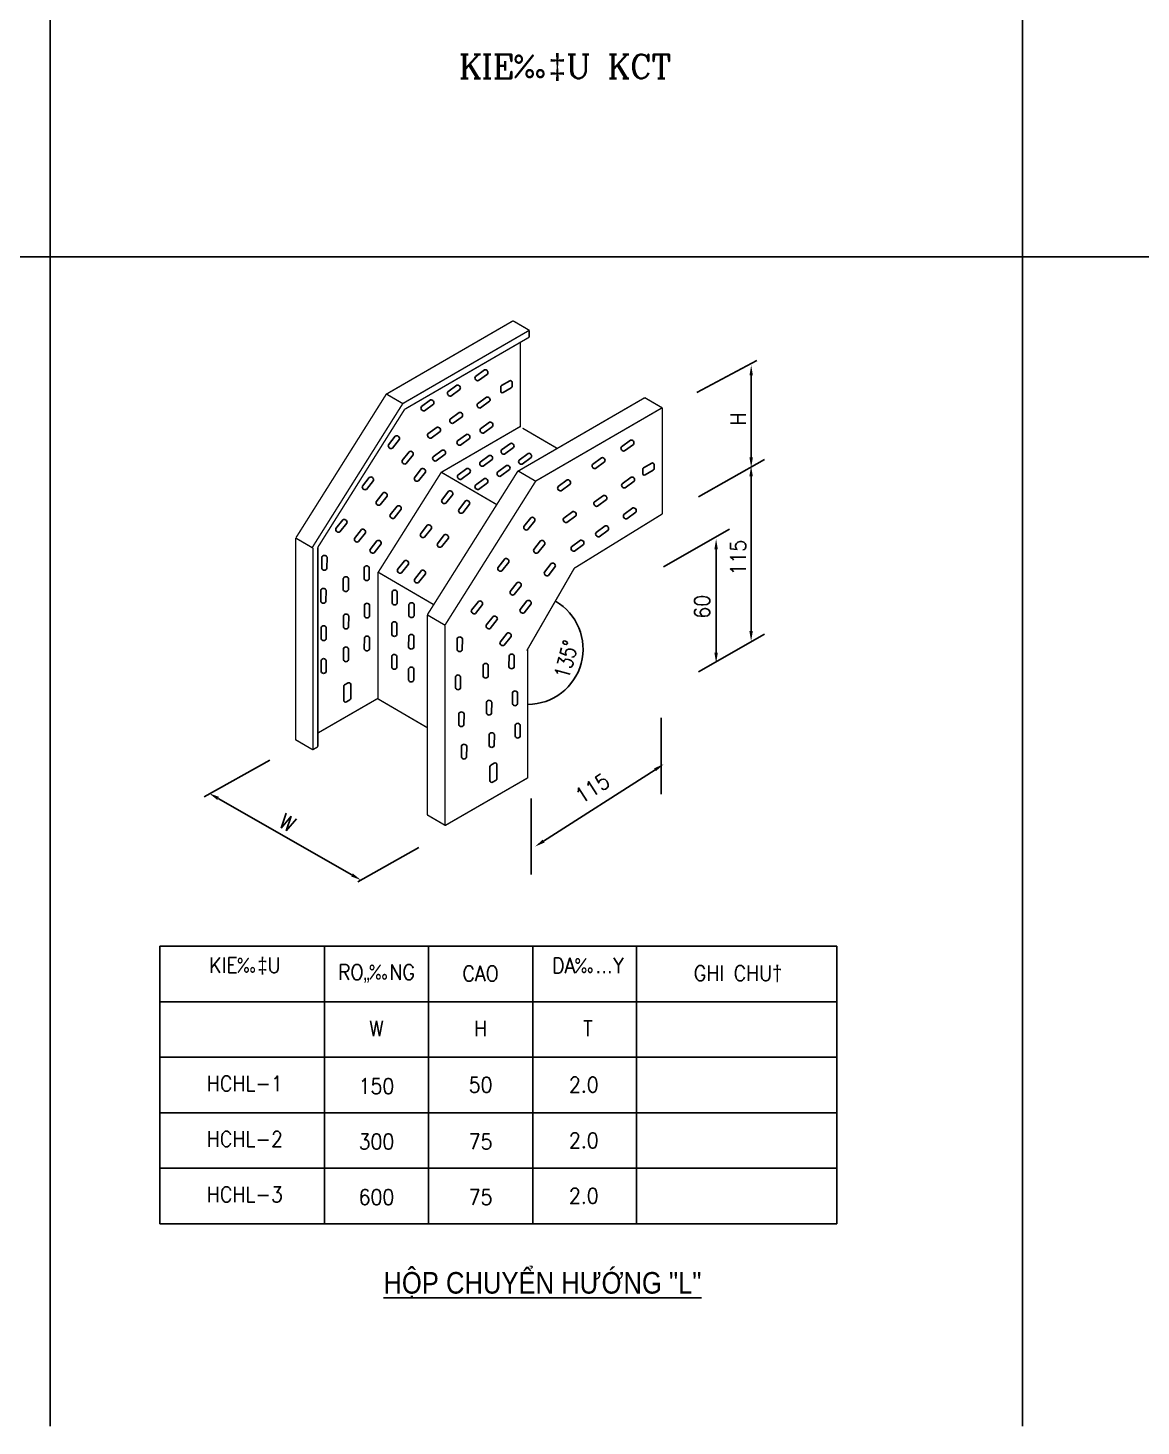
# Model space of a CAD drawing. Extents: x -5343388 to 7033982, y -486386 to 188356.
# Drawn here: x 578941 to 597011, y -113179 to -90491 of the extents above; entities that cross this region are included whole.
import ezdxf
from ezdxf.enums import TextEntityAlignment as Align

# ---------------------------------------------------------------- set-up
doc = ezdxf.new("R2010")
doc.units = 0
doc.header["$MEASUREMENT"] = 0
doc.layers.add('0-----TEXT DIEN', color=3, linetype='Continuous', lineweight=0)
for name, color, linetype in [('BTEXT', 5, 'Continuous'), ('DETAIL', 2, 'Continuous'), ('Dim', 9, 'Continuous'), ('E-Text @ 1', 3, 'Continuous'), ('TRAYS', 6, 'Continuous')]:
    doc.layers.add(name, color=color, linetype=linetype)
doc.styles.add('ROMANC', font='ROMANC.shx')
doc.styles.add('ROMANS', font='romans.shx', dxfattribs={"width": 0.8, "height": 250, "bigfont": 'vns.shx'})
doc.styles.add('TEXT1', font='', dxfattribs={"width": 0.85, "height": 200})
doc.styles.get('TEXT1').set_extended_font_data('.VnArialH')
doc.dimstyles.new('KT-ARROW', dxfattribs={"dimtxt": 2.5, "dimasz": 2, "dimexe": 1, "dimexo": 0.0625, "dimgap": 0.09, "dimtad": 0, "dimdec": 4, "dimzin": 0, "dimdsep": 46, "dimtxsty": 'ROMANS', "dimcen": 0.09, "dimadec": 0, "dimazin": 0, "dimtfac": 1, "dimtdec": 4, "dimtmove": 2, "dimatfit": 3, "dimfxl": 1, "dimtvp": 1, "dimtolj": 1, "dimtzin": 0, "dimarcsym": 0})

# ---------------------------------------------------------------- blocks, each defined once
blk = doc.blocks.new('*D235')
at = {"layer": 'DEFPOINTS', "color": 0, "transparency": 16777216}
for p in [(587810, -99258), (587038, -100597), (587054, -100573), (587742, -101147), (587054, -102668)]:
    blk.add_point(p, dxfattribs=at)
at = {"layer": 'TRAYS', "color": 0, "lineweight": -2, "transparency": 16777216}
blk.add_arc((587054, -100570), 898, 270.1276, 59.9008, dxfattribs=at)
at = {"layer": 'TRAYS', "color": 0, "transparency": 16777216}
for points in [[(587504, -99794), (587504, -99793), (587502, -99792)], [(587056, -101468), (587056, -101468), (587054, -101468)]]:
    blk.add_solid(points, dxfattribs=at)
at = {"layer": 'TRAYS', "color": 0, "transparency": 16777216, "insert": (587680, -100738), "char_height": 250, "attachment_point": 5, "rotation": 75.0142, "style": 'ROMANS'}
blk.add_mtext('\\A1;135%%D', dxfattribs=at)

msp = doc.modelspace()

# ---------------------------------------------------------------- linework, layer by layer
at = {"color": 0, "linetype": 'ByBlock'}
for p, q in [((590681.72436, -96130.89458), (590681.72436, -97457.85458)), ((590680.52436, -97765.29458), (590680.52436, -100274.55458)), ((590112.02436, -98951.79458), (590112.02436, -100628.55458)), ((582026.90739, -102993.05711), (584200.70286, -104236.29166))]:
    msp.add_line(p, q, dxfattribs=at)
at = {"color": 7, "linetype": 'ByBlock'}
msp.add_line((589120.52527, -102528.90965), (587312.29208, -103686.53913), dxfattribs=at)
at = {"color": 0, "linetype": 'ByBlock'}
for points in [[(590653.72436, -96130.89458), (590709.72436, -96130.89458), (590681.72436, -95962.89458)], [(590653.72436, -97457.85458), (590709.72436, -97457.85458), (590681.72436, -97625.85458)], [(590652.52436, -97765.29458), (590708.52436, -97765.29458), (590680.52436, -97597.29458)], [(590084.02436, -98951.79458), (590140.02436, -98951.79458), (590112.02436, -98783.79458)], [(590652.52436, -100274.55458), (590708.52436, -100274.55458), (590680.52436, -100442.55458)], [(590084.02436, -100628.55458), (590140.02436, -100628.55458), (590112.02436, -100796.55458)], [(582040.69451, -102968.68673), (582013.12027, -103017.42749), (581880.68512, -102910.33439)], [(584214.48998, -104211.92128), (584186.91574, -104260.66204), (584346.92512, -104319.01439)]]:
    msp.add_solid(points, dxfattribs=at)
at = {"color": 7, "linetype": 'ByBlock'}
for points in [[(589105.35439, -102505.37574), (589135.69614, -102552.44355), (589261.72868, -102437.88439)], [(587297.12121, -103663.00523), (587327.46296, -103710.07303), (587171.08868, -103777.56439)]]:
    msp.add_solid(points, dxfattribs=at)
at = {"layer": 'BTEXT', "color": 7}
for p, q in [((595083.75192, -56179.02136), (595083.75192, -113179.02136)), ((561010.7426, -94204.22034), (633010.7426, -94204.22034))]:
    msp.add_line(p, q, dxfattribs=at)
at = {"layer": 'Dim'}
for p, q in [((579300.90205, -74604.70017), (579300.90205, -113179.02136)), ((590774.60436, -95887.05458), (589800.68436, -96407.37458)), ((589826.12436, -98102.25458), (590899.76436, -97491.69458)), ((589257.62436, -99236.25458), (590331.26436, -98625.69458)), ((589826.12436, -100937.25458), (590899.76436, -100326.69458)), ((581800.82436, -102968.25458), (582865.46436, -102375.69458)), ((584298.14436, -104345.01458), (585287.18436, -103789.65458)), ((581081.00436, -105389.33742), (592071.50436, -105389.33742)), ((581081.00436, -105389.33742), (581081.00436, -109895.33742)), ((583754.00436, -105389.33742), (583754.00436, -109895.33742)), ((585444.50436, -105389.33742), (585444.50436, -109895.33742)), ((587135.00436, -105389.33742), (587135.00436, -109895.33742)), ((588822.50436, -105389.33742), (588822.50436, -109895.33742)), ((592071.50436, -105389.33742), (592071.50436, -109895.33742)), ((581081.00436, -106295.33742), (592071.50436, -106295.33742)), ((581081.00436, -107195.33742), (592071.50436, -107195.33742)), ((581081.00436, -107195.33742), (592071.50436, -107195.33742)), ((581081.00436, -108095.33742), (592071.50436, -108095.33742)), ((581081.00436, -108995.33742), (592071.50436, -108995.33742)), ((581081.00436, -109895.33742), (592071.50436, -109895.33742))]:
    msp.add_line(p, q, dxfattribs=at)
at = {"layer": 'TRAYS'}
for p, q in [((586616.18436, -96315.62696), (586616.18436, -96386.80781)), ((586628.79591, -96293.79646), (586761.51591, -96217.26408)), ((586653.97282, -96408.63831), (586786.69282, -96332.10593)), ((586799.30436, -96239.09458), (586799.30436, -96310.27543)), ((588933.99591, -97629.39646), (589066.71591, -97552.86408)), ((588921.38436, -97651.22696), (588921.38436, -97722.40781)), ((588959.17282, -97744.23831), (589091.89282, -97667.70593)), ((589104.50436, -97574.69458), (589104.50436, -97645.87543)), ((584067.62436, -101178.0697), (584067.62436, -101403.75554)), ((584082.03756, -101153.12056), (584139.63756, -101119.90578)), ((584182.82436, -101144.85492), (584182.82436, -101370.54077)), ((584110.81117, -101428.70469), (584168.41117, -101395.48991)), ((586440.02436, -102480.0697), (586440.02436, -102705.75554)), ((586454.43756, -102455.12056), (586512.03756, -102421.90578)), ((586555.22436, -102446.85492), (586555.22436, -102672.54077)), ((586483.21117, -102730.70469), (586540.81117, -102697.48991))]:
    msp.add_line(p, q, dxfattribs=at)
at = {"layer": 'TRAYS', "color": 7}
for p, q in [((589220.90436, -102922.89458), (589220.90436, -101686.89458)), ((587110.10436, -104230.89458), (587110.10436, -102994.89458))]:
    msp.add_line(p, q, dxfattribs=at)
at = {"layer": 'TRAYS', "const_width": 22.5}
for points in [[(584757.24196, -96435.04284), (586815.89986, -95243.39111)], [(586815.89986, -95243.39111), (587079.65811, -95397.37561)], [(585025.1675, -96586.62429), (587079.65811, -95397.37561)], [(585055.77556, -96680.11009), (587077.70436, -95509.63802)], [(587077.70436, -95396.23499), (587077.70436, -95509.63802)], [(586934.90436, -95591.98299), (586934.90436, -96971.83318)], [(583292.48295, -98762.79152), (584759.46358, -96431.50389)], [(584759.46358, -96431.50389), (585025.5953, -96586.87404)], [(583555.08349, -98924.50013), (585025.5953, -96586.87404)], [(586891.70215, -97686.13611), (588954.64782, -96490.81186)], [(587181.35911, -97845.42879), (589237.70436, -96653.91063)], [(588954.64782, -96490.81186), (589237.70436, -96656.06287)], [(589237.70436, -96653.91063), (589237.70436, -98378.23318)], [(583647.68295, -98917.59152), (585055.77556, -96680.11009)], [(585648.57556, -97703.71009), (586934.90436, -96957.4184)], [(586970.13366, -96985.56899), (587533.3232, -97314.36423)], [(585527.81979, -99849.54927), (584627.2809, -99323.80638), (585651.33366, -97700.76899)], [(585424.88295, -100013.19152), (586896.21631, -97678.9598)], [(585651.33366, -97700.76899), (586555.01979, -98228.34927)], [(586896.21631, -97678.9598), (587182.70309, -97846.21342)], [(585711.48349, -100180.90013), (587182.70309, -97846.21342)], [(587810.26692, -99258.33477), (589237.70436, -98378.23318)], [(583285.70436, -98767.23412), (583566.50436, -98931.16774)], [(583285.70436, -102041.76526), (583285.70436, -98767.23412)], [(583646.90436, -102156.15981), (583646.90436, -98921.05662)], [(583566.50436, -102205.69888), (583566.50436, -98931.16774)], [(584621.30436, -99320.31722), (584621.30436, -101377.53321)], [(587038.10436, -100597.29458), (587810.26692, -99258.33477)], [(585420.50436, -100013.55001), (585710.90436, -100183.0882)], [(585425.30436, -103263.52649), (585425.30436, -100017.15001)], [(585710.90436, -103435.00159), (585710.90436, -100183.0882)], [(587053.70436, -100573.2458), (587053.70436, -102667.98508)], [(583646.90436, -101932.95981), (584615.74041, -101374.28492)], [(584615.74041, -101374.28492), (585420.50436, -101844.11353)], [(583279.17642, -102037.95418), (583566.50436, -102205.69888)], [(583563.76683, -102204.10069), (583646.90436, -102156.15981)], [(585710.90436, -103435.00159), (587047.41116, -102664.31105)], [(585420.50436, -103259.92649), (585715.67569, -103432.25023)]]:
    msp.add_lwpolyline(points, dxfattribs=at)
at = {"layer": 'TRAYS'}
for points in [[(586203.85097, -96147.38263), (586350.31973, -96039.75258)], [(586399.73409, -96106.9983), (586253.26533, -96214.62835)], [(585758.47397, -96396.69236), (585904.94272, -96289.06231)], [(585954.35709, -96356.30803), (585807.88833, -96463.93808)], [(585328.10963, -96635.77529), (585474.57839, -96528.14524)], [(585523.99275, -96595.39096), (585377.52399, -96703.02101)], [(586240.37173, -96590.51512), (586386.84049, -96482.88506)], [(586436.25485, -96550.13078), (586289.7861, -96657.76084)], [(585794.99473, -96839.82485), (585941.46349, -96732.19479)], [(585990.87785, -96799.44051), (585844.4091, -96907.07057)], [(585434.89957, -97078.90778), (585581.36833, -96971.27772)], [(585630.78269, -97038.52344), (585484.31393, -97146.15349)], [(585912.2193, -97193.80225), (586058.68806, -97086.1722)], [(586287.32713, -96997.15448), (586433.79588, -96889.52443)], [(586483.21025, -96956.77015), (586336.74149, -97064.4002)], [(584792.0757, -97257.87614), (584904.55396, -97115.0967)], [(584970.10586, -97166.73694), (584857.6276, -97309.51637)], [(586108.10242, -97153.41792), (585961.63366, -97261.04797)], [(586629.88962, -97339.4562), (586776.35837, -97231.82615)], [(586825.77274, -97299.07187), (586679.30398, -97406.70192)], [(588575.10222, -97288.64198), (588721.57098, -97181.01192)], [(588770.98534, -97248.25764), (588624.51658, -97355.88769)], [(585016.90591, -97509.93258), (585129.38417, -97367.15315)], [(585194.93607, -97418.79338), (585082.45781, -97561.57282)], [(585516.98976, -97450.43925), (585663.45852, -97342.8092)], [(585712.87288, -97410.05492), (585566.40413, -97517.68497)], [(586281.13278, -97536.10423), (586427.60154, -97428.47418)], [(586477.0159, -97495.71989), (586330.54714, -97603.34995)], [(586912.83626, -97502.24087), (587059.30501, -97394.61082)], [(587108.71938, -97461.85654), (586962.25062, -97569.48659)], [(588107.14389, -97572.95249), (588253.61265, -97465.32244)], [(588303.02701, -97532.56816), (588156.55825, -97640.19821)], [(584369.99436, -97926.65502), (584482.47262, -97783.87559)], [(585214.31751, -97789.38621), (585326.79576, -97646.60678)], [(585392.34767, -97698.24701), (585279.86941, -97841.02645)], [(585921.03762, -97748.85618), (586067.50637, -97641.22612)], [(586116.92074, -97708.47184), (585970.45198, -97816.1019)], [(586564.07942, -97698.8889), (586710.54818, -97591.25885)], [(586759.96254, -97658.50457), (586613.49379, -97766.13462)], [(588585.90653, -97887.47789), (588732.37528, -97779.84784)], [(584548.02452, -97835.51583), (584435.54627, -97978.29526)], [(585657.73311, -98151.62346), (585770.21137, -98008.84403)], [(586203.98426, -97911.64085), (586350.45302, -97804.0108)], [(586399.86738, -97871.25651), (586253.39862, -97978.88657)], [(587546.11765, -97933.4817), (587692.58641, -97825.85165)], [(587742.00077, -97893.09737), (587595.53202, -98000.72742)], [(588781.78964, -97847.09356), (588635.32089, -97954.72361)], [(584594.82457, -98178.71147), (584707.30283, -98035.93204)], [(584772.85473, -98087.57227), (584660.37647, -98230.35171)], [(585835.76327, -98060.48427), (585723.28501, -98203.2637)], [(585933.2392, -98309.77252), (586045.71746, -98166.99308)], [(586111.26936, -98218.63332), (585998.79111, -98361.41275)], [(588135.31221, -98185.53082), (588281.78097, -98077.90077)], [(588331.19533, -98145.14649), (588184.72657, -98252.77654)], [(584819.65435, -98392.41115), (584932.13261, -98249.63172)], [(584997.68451, -98301.27196), (584885.20625, -98444.05139)], [(586992.14773, -98580.80615), (587104.62598, -98438.02672)], [(587637.66372, -98447.54708), (587784.13248, -98339.91703)], [(587833.54684, -98407.16275), (587687.07808, -98514.7928)], [(588613.40925, -98388.13781), (588759.87801, -98280.50776)], [(588809.29237, -98347.75348), (588662.82362, -98455.38353)], [(583940.43236, -98616.24671), (584052.91061, -98473.46727)], [(584118.46252, -98525.10751), (584005.98426, -98667.88694)], [(584242.03365, -98775.15203), (584354.5119, -98632.37259)], [(584420.06381, -98684.01283), (584307.58555, -98826.79226)], [(585311.85561, -98703.25473), (585424.33387, -98560.47529)], [(585489.88577, -98612.11553), (585377.40751, -98754.89496)], [(587170.17789, -98489.66695), (587057.69963, -98632.44639)], [(588162.81494, -98679.15422), (588309.28369, -98571.52416)], [(588358.69806, -98638.76988), (588212.2293, -98746.39993)], [(584494.28204, -98955.97474), (584606.76029, -98813.19531)], [(584672.3122, -98864.83554), (584559.83394, -99007.61498)], [(585587.3617, -98861.40378), (585699.83996, -98718.62435)], [(585765.39186, -98770.26458), (585652.91361, -98913.04402)], [(587151.42354, -98957.15183), (587263.9018, -98814.3724)], [(587329.4537, -98866.01263), (587216.97544, -99008.79207)], [(587763.75448, -98913.02384), (587910.22324, -98805.39379)], [(587959.6376, -98872.63951), (587813.16885, -98980.26956)], [(583711.4055, -99261.66174), (583712.32315, -99079.90233)], [(583795.77127, -99080.32364), (583794.85362, -99262.08305)], [(584940.91171, -99281.55621), (585053.38997, -99138.77677)], [(586570.06639, -99249.58504), (586682.54464, -99106.80561)], [(584398.0838, -99430.28186), (584399.00146, -99248.52245)], [(584482.44957, -99248.94375), (584481.53192, -99430.70316)], [(585118.94187, -99190.41701), (585006.46361, -99333.19644)], [(585216.41781, -99439.70526), (585328.89606, -99296.92582)], [(585394.44796, -99348.56606), (585281.96971, -99491.3455)], [(586748.09655, -99158.44584), (586635.61829, -99301.22528)], [(587323.91971, -99324.09265), (587436.39797, -99181.31322)], [(587501.94987, -99232.95346), (587389.47162, -99375.73289)], [(584059.51745, -99606.79076), (584060.4351, -99425.03135)], [(584143.88322, -99425.45265), (584142.96557, -99607.21206)], [(586768.50506, -99635.33356), (586880.98331, -99492.55412)], [(586946.53521, -99544.19436), (586834.05696, -99686.9738)], [(583695.17898, -99796.73568), (583696.09663, -99614.97627)], [(583779.54475, -99615.39757), (583778.6271, -99797.15698)], [(584851.64675, -99823.64106), (584852.5644, -99641.88165)], [(584936.01252, -99642.30295), (584935.09487, -99824.06236)], [(586140.50438, -99939.17672), (586252.98264, -99796.39729)], [(586929.56714, -99929.24495), (587042.04539, -99786.46552)], [(584063.65765, -100213.59326), (584064.5753, -100031.83385)], [(584148.02342, -100032.25515), (584147.10577, -100214.01456)], [(584402.22401, -100037.08436), (584403.14166, -99855.32495)], [(584486.58978, -99855.74625), (584485.67213, -100037.50566)], [(585125.49598, -100028.872), (585126.41363, -99847.11259)], [(585209.86175, -99847.53389), (585208.9441, -100029.2933)], [(586318.53454, -99848.03753), (586206.05629, -99990.81696)], [(586381.19445, -100184.19234), (586493.67271, -100041.41291)], [(587107.5973, -99838.10575), (586995.11904, -99980.88519)], [(583699.31919, -100403.53818), (583700.23684, -100221.77877)], [(583783.68496, -100222.20007), (583782.76731, -100403.95948)], [(584847.22918, -100336.3793), (584848.14683, -100154.61989)], [(584931.59495, -100155.0412), (584930.6773, -100336.80061)], [(586559.22461, -100093.05315), (586446.74635, -100235.83258)], [(584401.35525, -100569.72858), (584402.2729, -100387.96917)], [(584485.72102, -100388.39048), (584484.80337, -100570.14989)], [(585121.07841, -100541.61024), (585121.99606, -100359.85083)], [(585205.44418, -100360.27214), (585204.52653, -100542.03155)], [(585908.40019, -100583.33283), (585909.31784, -100401.57342)], [(585992.76596, -100401.99472), (585991.84831, -100583.75413)], [(586605.63471, -100456.99364), (586718.11296, -100314.2142)], [(586783.66487, -100365.85444), (586671.18661, -100508.63387)], [(584062.78889, -100746.23748), (584063.70654, -100564.47807)], [(584147.15466, -100564.89938), (584146.23701, -100746.65879)], [(584846.36042, -100869.02352), (584847.27807, -100687.26411)], [(584930.72619, -100687.68542), (584929.80853, -100869.44483)], [(586749.54895, -100860.75761), (586750.4666, -100678.9982)], [(586833.91472, -100679.41951), (586832.99707, -100861.17892)], [(583698.45043, -100936.1824), (583699.36808, -100754.42299)], [(583782.8162, -100754.8443), (583781.89854, -100936.60371)], [(585120.20965, -101074.25446), (585121.1273, -100892.49506)], [(585204.57542, -100892.91636), (585203.65777, -101074.67577)], [(586329.41434, -101012.75927), (586330.332, -100830.99986)], [(586413.78011, -100831.42117), (586412.86246, -101013.18057)], [(585880.3052, -101200.95194), (585881.22286, -101019.19253)], [(585964.67098, -101019.61383), (585963.75332, -101201.37324)], [(586805.21007, -101460.20556), (586806.12773, -101278.44616)], [(586889.57585, -101278.86746), (586888.65819, -101460.62687)], [(585935.96633, -101800.39989), (585936.88398, -101618.64048)], [(586020.3321, -101619.06179), (586019.41445, -101800.82119)], [(586385.07547, -101612.20722), (586385.99312, -101430.44781)], [(586469.44124, -101430.86912), (586468.52359, -101612.62853)], [(586848.50192, -101985.49524), (586849.41957, -101803.73583)], [(586932.86769, -101804.15714), (586931.95004, -101985.91655)], [(586428.36731, -102137.4969), (586429.28496, -101955.73749)], [(586512.73308, -101956.15879), (586511.81543, -102137.9182)], [(585979.25817, -102325.68956), (585980.17582, -102143.93016)], [(586063.62394, -102144.35146), (586062.70629, -102326.11087)]]:
    msp.add_lwpolyline(points, dxfattribs=at)
for centre, radius, start, end in [((586241.45397, -96171.52922), 44.68829, 147.29364003, 285.325695679), ((586362.13109, -96082.85171), 44.68829, 327.293640018, 105.32569567), ((585796.07696, -96420.83895), 44.68829, 147.29364003, 285.325695679), ((585916.75409, -96332.16144), 44.68829, 327.293640018, 105.32569567), ((586641.38436, -96315.62696), 25.2, 119.969702749, 180), ((586641.38436, -96386.80781), 25.2, 180, 299.969702749), ((586774.10436, -96239.09458), 25.2, 0, 119.969702749), ((586774.10436, -96310.27543), 25.2, 299.969702749, 0), ((585365.71263, -96659.92188), 44.68829, 147.29364003, 285.325695679), ((585486.38975, -96571.24437), 44.68829, 327.293640018, 105.32569567), ((586277.97473, -96614.66171), 44.68829, 147.29364003, 285.325695679), ((586398.65186, -96525.98419), 44.68829, 327.293640018, 105.32569567), ((585832.59773, -96863.97144), 44.68829, 147.29364003, 285.325695679), ((585953.27485, -96775.29392), 44.68829, 327.293640018, 105.32569567), ((585472.50257, -97103.05437), 44.68829, 147.29364003, 285.325695679), ((585593.17969, -97014.37685), 44.68829, 327.293640018, 105.32569567), ((586070.49942, -97129.27133), 44.68829, 327.293640018, 105.32569567), ((586324.93013, -97021.30107), 44.68829, 147.29364003, 285.325695679), ((586445.60725, -96932.62356), 44.68829, 327.293640018, 105.32569567), ((584834.75478, -97271.12526), 44.68829, 162.75376975, 300.7858254), ((584927.42678, -97153.48781), 44.68829, 342.753769738, 120.785825394), ((585949.8223, -97217.94885), 44.68829, 147.29364003, 285.325695679), ((586788.16974, -97274.92528), 44.68829, 327.293640018, 105.32569567), ((588612.70522, -97312.78857), 44.68829, 147.29364003, 285.325695679), ((588733.38234, -97224.11105), 44.68829, 327.293640018, 105.32569567), ((585059.58499, -97523.18171), 44.68829, 162.75376975, 300.7858254), ((585152.25699, -97405.54426), 44.68829, 342.753769738, 120.785825394), ((585554.59276, -97474.58584), 44.68829, 147.29364003, 285.325695679), ((585675.26989, -97385.90833), 44.68829, 327.293640018, 105.32569567), ((586318.73578, -97560.25082), 44.68829, 147.29364003, 285.325695679), ((586439.4129, -97471.5733), 44.68829, 327.293640018, 105.32569567), ((586667.49261, -97363.60279), 44.68829, 147.29364003, 285.325695679), ((586950.43926, -97526.38746), 44.68829, 147.29364003, 285.325695679), ((587071.11638, -97437.70995), 44.68829, 327.293640018, 105.32569567), ((588265.42401, -97508.42157), 44.68829, 327.293640018, 105.32569567), ((589079.30436, -97574.69458), 25.2, 0, 119.969702749), ((584505.34544, -97822.2667), 44.68829, 342.753769738, 120.785825394), ((585349.66859, -97684.99788), 44.68829, 342.753769738, 120.785825394), ((585958.64061, -97773.00277), 44.68829, 147.29364003, 285.325695679), ((586079.31774, -97684.32525), 44.68829, 327.293640018, 105.32569567), ((586601.68242, -97723.03549), 44.68829, 147.29364003, 285.325695679), ((586722.35955, -97634.35798), 44.68829, 327.293640018, 105.32569567), ((588144.74689, -97597.09908), 44.68829, 147.29364003, 285.325695679), ((588744.18665, -97822.94697), 44.68829, 327.293640018, 105.32569567), ((588946.58436, -97651.22696), 25.2, 119.969702749, 180), ((588946.58436, -97722.40781), 25.2, 180, 299.969702749), ((589079.30436, -97645.87543), 25.2, 299.969702749, 0), ((584412.67344, -97939.90415), 44.68829, 162.75376975, 300.7858254), ((585256.99659, -97802.63534), 44.68829, 162.75376975, 300.7858254), ((585793.08419, -98047.23514), 44.68829, 342.753769738, 120.785825394), ((586241.58726, -97935.78744), 44.68829, 147.29364003, 285.325695679), ((586362.26438, -97847.10992), 44.68829, 327.293640018, 105.32569567), ((587583.72065, -97957.62829), 44.68829, 147.29364003, 285.325695679), ((587704.39778, -97868.95078), 44.68829, 327.293640018, 105.32569567), ((588623.50952, -97911.62448), 44.68829, 147.29364003, 285.325695679), ((584637.50365, -98191.9606), 44.68829, 162.75376975, 300.7858254), ((584730.17565, -98074.32314), 44.68829, 342.753769738, 120.785825394), ((585700.41219, -98164.87259), 44.68829, 162.75376975, 300.7858254), ((586068.59028, -98205.38419), 44.68829, 342.753769738, 120.785825394), ((588172.91521, -98209.67741), 44.68829, 147.29364003, 285.325695679), ((588293.59233, -98120.9999), 44.68829, 327.293640018, 105.32569567), ((584862.33343, -98405.66028), 44.68829, 162.75376975, 300.7858254), ((584955.00543, -98288.02283), 44.68829, 342.753769738, 120.785825394), ((585975.91828, -98323.02164), 44.68829, 162.75376975, 300.7858254), ((587127.49881, -98476.41783), 44.68829, 342.753769738, 120.785825394), ((587675.26672, -98471.69367), 44.68829, 147.29364003, 285.325695679), ((587795.94384, -98383.01616), 44.68829, 327.293640018, 105.32569567), ((588651.01225, -98412.2844), 44.68829, 147.29364003, 285.325695679), ((588771.68938, -98323.60689), 44.68829, 327.293640018, 105.32569567), ((583983.11144, -98629.49583), 44.68829, 162.75376975, 300.7858254), ((584075.78344, -98511.85838), 44.68829, 342.753769738, 120.785825394), ((584377.38473, -98670.7637), 44.68829, 342.753769738, 120.785825394), ((585447.20669, -98598.8664), 44.68829, 342.753769738, 120.785825394), ((587034.82681, -98594.05528), 44.68829, 162.75376975, 300.7858254), ((588200.41794, -98703.30081), 44.68829, 147.29364003, 285.325695679), ((588321.09506, -98614.62329), 44.68829, 327.293640018, 105.32569567), ((584284.71273, -98788.40116), 44.68829, 162.75376975, 300.7858254), ((584629.63312, -98851.58641), 44.68829, 342.753769738, 120.785825394), ((585354.53469, -98716.50386), 44.68829, 162.75376975, 300.7858254), ((585630.04078, -98874.65291), 44.68829, 162.75376975, 300.7858254), ((585722.71278, -98757.01546), 44.68829, 342.753769738, 120.785825394), ((587286.77462, -98852.76351), 44.68829, 342.753769738, 120.785825394), ((587801.35748, -98937.17043), 44.68829, 147.29364003, 285.325695679), ((587922.03461, -98848.49292), 44.68829, 327.293640018, 105.32569567), ((583753.96641, -99096.11596), 44.68829, 20.694704324, 158.726759976), ((584536.96112, -98969.22387), 44.68829, 162.75376975, 300.7858254), ((585076.26279, -99177.16788), 44.68829, 342.753769738, 120.785825394), ((586705.41747, -99145.19671), 44.68829, 342.753769738, 120.785825394), ((587194.10262, -98970.40096), 44.68829, 162.75376975, 300.7858254), ((583753.21035, -99245.86942), 44.68829, 200.694704334, 338.726759986), ((584440.64472, -99264.73608), 44.68829, 20.694704324, 158.726759976), ((584983.59079, -99294.80533), 44.68829, 162.75376975, 300.7858254), ((585351.76888, -99335.31693), 44.68829, 342.753769738, 120.785825394), ((586612.74547, -99262.83417), 44.68829, 162.75376975, 300.7858254), ((587366.59879, -99337.34178), 44.68829, 162.75376975, 300.7858254), ((587459.27079, -99219.70433), 44.68829, 342.753769738, 120.785825394), ((583737.7399, -99631.1899), 44.68829, 20.694704324, 158.726759976), ((584102.07836, -99441.24498), 44.68829, 20.694704324, 158.726759976), ((584439.88866, -99414.48954), 44.68829, 200.694704334, 338.726759986), ((585259.09689, -99452.95439), 44.68829, 162.75376975, 300.7858254), ((586903.85614, -99530.94523), 44.68829, 342.753769738, 120.785825394), ((583736.98384, -99780.94335), 44.68829, 200.694704334, 338.726759986), ((584101.3223, -99590.99844), 44.68829, 200.694704334, 338.726759986), ((584893.4516, -99807.84873), 44.68829, 200.694704334, 338.726759986), ((584894.20766, -99658.09528), 44.68829, 20.694704324, 158.726759976), ((585168.0569, -99863.32622), 44.68829, 20.694704324, 158.726759976), ((586275.85546, -99834.7884), 44.68829, 342.753769738, 120.785825394), ((586811.18414, -99648.58269), 44.68829, 162.75376975, 300.7858254), ((587064.91822, -99824.85663), 44.68829, 342.753769738, 120.785825394), ((584106.21857, -100048.04748), 44.68829, 20.694704324, 158.726759976), ((584444.02886, -100021.29203), 44.68829, 200.694704334, 338.726759986), ((584444.78493, -99871.53858), 44.68829, 20.694704324, 158.726759976), ((585167.30084, -100013.07967), 44.68829, 200.694704334, 338.726759986), ((586183.18346, -99952.42585), 44.68829, 162.75376975, 300.7858254), ((586516.54553, -100079.80402), 44.68829, 342.753769738, 120.785825394), ((586972.24622, -99942.49408), 44.68829, 162.75376975, 300.7858254), ((583741.8801, -100237.99239), 44.68829, 20.694704324, 158.726759976), ((584105.46251, -100197.80093), 44.68829, 200.694704334, 338.726759986), ((584889.79009, -100170.83352), 44.68829, 20.694704324, 158.726759976), ((586423.87353, -100197.44147), 44.68829, 162.75376975, 300.7858254), ((583741.12404, -100387.74585), 44.68829, 200.694704334, 338.726759986), ((584443.91616, -100404.1828), 44.68829, 20.694704324, 158.726759976), ((584889.03403, -100320.58698), 44.68829, 200.694704334, 338.726759986), ((585163.63933, -100376.06446), 44.68829, 20.694704324, 158.726759976), ((585950.96111, -100417.78705), 44.68829, 20.694704324, 158.726759976), ((586648.31379, -100470.24276), 44.68829, 162.75376975, 300.7858254), ((586740.98579, -100352.60531), 44.68829, 342.753769738, 120.785825394), ((583741.01134, -100770.63662), 44.68829, 20.694704324, 158.726759976), ((584105.34981, -100580.6917), 44.68829, 20.694704324, 158.726759976), ((584443.1601, -100553.93626), 44.68829, 200.694704334, 338.726759986), ((584888.92133, -100703.47774), 44.68829, 20.694704324, 158.726759976), ((585162.88327, -100525.81792), 44.68829, 200.694704334, 338.726759986), ((585950.20505, -100567.5405), 44.68829, 200.694704334, 338.726759986), ((586792.10987, -100695.21183), 44.68829, 20.694704324, 158.726759976), ((583740.25528, -100920.39008), 44.68829, 200.694704334, 338.726759986), ((584104.59374, -100730.44516), 44.68829, 200.694704334, 338.726759986), ((584888.16527, -100853.2312), 44.68829, 200.694704334, 338.726759986), ((585162.77057, -100908.70868), 44.68829, 20.694704324, 158.726759976), ((586371.97526, -100847.21349), 44.68829, 20.694704324, 158.726759976), ((586791.3538, -100844.96529), 44.68829, 200.694704334, 338.726759986), ((584096.42436, -101178.0697), 28.8, 119.969702749, 180), ((584154.02436, -101144.85492), 28.8, 0, 119.969702749), ((585162.0145, -101058.46214), 44.68829, 200.694704334, 338.726759986), ((585922.86612, -101035.40616), 44.68829, 20.694704324, 158.726759976), ((586371.2192, -100996.96695), 44.68829, 200.694704334, 338.726759986), ((584096.42436, -101403.75554), 28.8, 180, 299.969702749), ((584154.02436, -101370.54077), 28.8, 299.969702749, 0), ((585922.11006, -101185.15962), 44.68829, 200.694704334, 338.726759986), ((586427.63639, -101446.66144), 44.68829, 20.694704324, 158.726759976), ((586847.77099, -101294.65978), 44.68829, 20.694704324, 158.726759976), ((585978.52725, -101634.85411), 44.68829, 20.694704324, 158.726759976), ((586426.88032, -101596.4149), 44.68829, 200.694704334, 338.726759986), ((586847.01493, -101444.41324), 44.68829, 200.694704334, 338.726759986), ((585977.77118, -101784.60757), 44.68829, 200.694704334, 338.726759986), ((586891.06283, -101819.94946), 44.68829, 20.694704324, 158.726759976), ((586470.92823, -101971.95111), 44.68829, 20.694704324, 158.726759976), ((586890.30677, -101969.70292), 44.68829, 200.694704334, 338.726759986), ((586021.81909, -102160.14378), 44.68829, 20.694704324, 158.726759976), ((586470.17216, -102121.70457), 44.68829, 200.694704334, 338.726759986), ((586021.06303, -102309.89724), 44.68829, 200.694704334, 338.726759986), ((586468.82436, -102480.0697), 28.8, 119.969702749, 180), ((586526.42436, -102446.85492), 28.8, 0, 119.969702749), ((586468.82436, -102705.75554), 28.8, 180, 299.969702749), ((586526.42436, -102672.54077), 28.8, 299.969702749, 0)]:
    msp.add_arc(centre, radius, start, end, dxfattribs=at)

# ---------------------------------------------------------------- texts
at = {"color": 0, "linetype": 'ByBlock', "style": 'ROMANS', "width": 0.9}
for s, rotation, p in [('H', 90, (590471.72436, -96837.27458)), ('115', 90, (590470.52436, -99087.27458)), ('60', 90, (589885.52436, -99883.77458)), ('115', 32.807416653, (588102.6271, -102830.42013)), ('W', 330.501736985, (583153.36853, -103389.05656))]:
    msp.add_text(s, height=250, rotation=rotation, dxfattribs=at).set_placement(p, align=Align.MIDDLE_CENTER)
at = {"layer": '0-----TEXT DIEN', "style": 'ROMANS', "width": 0.9}
for s, p in [('KIE‰‡U', (582462.50436, -105707.33742)), ('RO„‰NG', (584598.50436, -105836.33742)), ('CAO', (586289.00436, -105836.33742)), ('DA‰…Y', (588032.00436, -105707.33742)), ('GHI CHU†', (590469.50436, -105836.33742)), ('W', (584598.50436, -106728.83742)), ('H', (586289.00436, -106728.83742)), ('T', (588032.00436, -106728.83742)), ('HCHL-1', (582462.50436, -107621.33742)), ('150', (584598.50436, -107663.33742)), ('50', (586289.00436, -107642.33742)), ('2.0', (587964.50436, -107639.33742)), ('HCHL-2', (582462.50436, -108521.33742)), ('300', (584598.50436, -108563.33742)), ('75', (586289.00436, -108563.33742)), ('2.0', (587964.50436, -108543.83742)), ('HCHL-3', (582462.50436, -109421.33742)), ('600', (584598.50436, -109463.33742)), ('75', (586289.00436, -109463.33742)), ('2.0', (587964.50436, -109443.83742))]:
    msp.add_text(s, height=250, dxfattribs=at).set_placement(p, align=Align.MIDDLE)
at = {"layer": 'DETAIL', "style": 'ROMANC'}
msp.add_text('KIE‰‡U KCT', height=390, dxfattribs=at).set_placement((587659.04042, -91124.45648), align=Align.MIDDLE)
at = {"layer": 'E-Text @ 1', "style": 'TEXT1', "width": 0.85}
msp.add_text('%%Uhép chuyÓn h\xadíng "l"', height=350, dxfattribs=at).set_placement((587292.42035, -110840.77143), align=Align.MIDDLE)

# ---------------------------------------------------------------- dimensions: what is measured, and where the dimension line sits
at = {"layer": 'TRAYS'}
dim = msp.add_angular_dim_2l(base=(587741.60987, -101147.27083), line1=((587038.10436, -100597.29458), (587810.26692, -99258.33477)), line2=((587053.70436, -100573.2458), (587053.70436, -102667.98508)), text='135%%D', dimstyle='KT-ARROW', override={"dimadec": 4}, dxfattribs=at)
dim.commit()
dim.dimension.update_dxf_attribs({"geometry": '*D235', "text_midpoint": (587679.54244, -100737.76985)})

doc.saveas('drawing.dxf')
